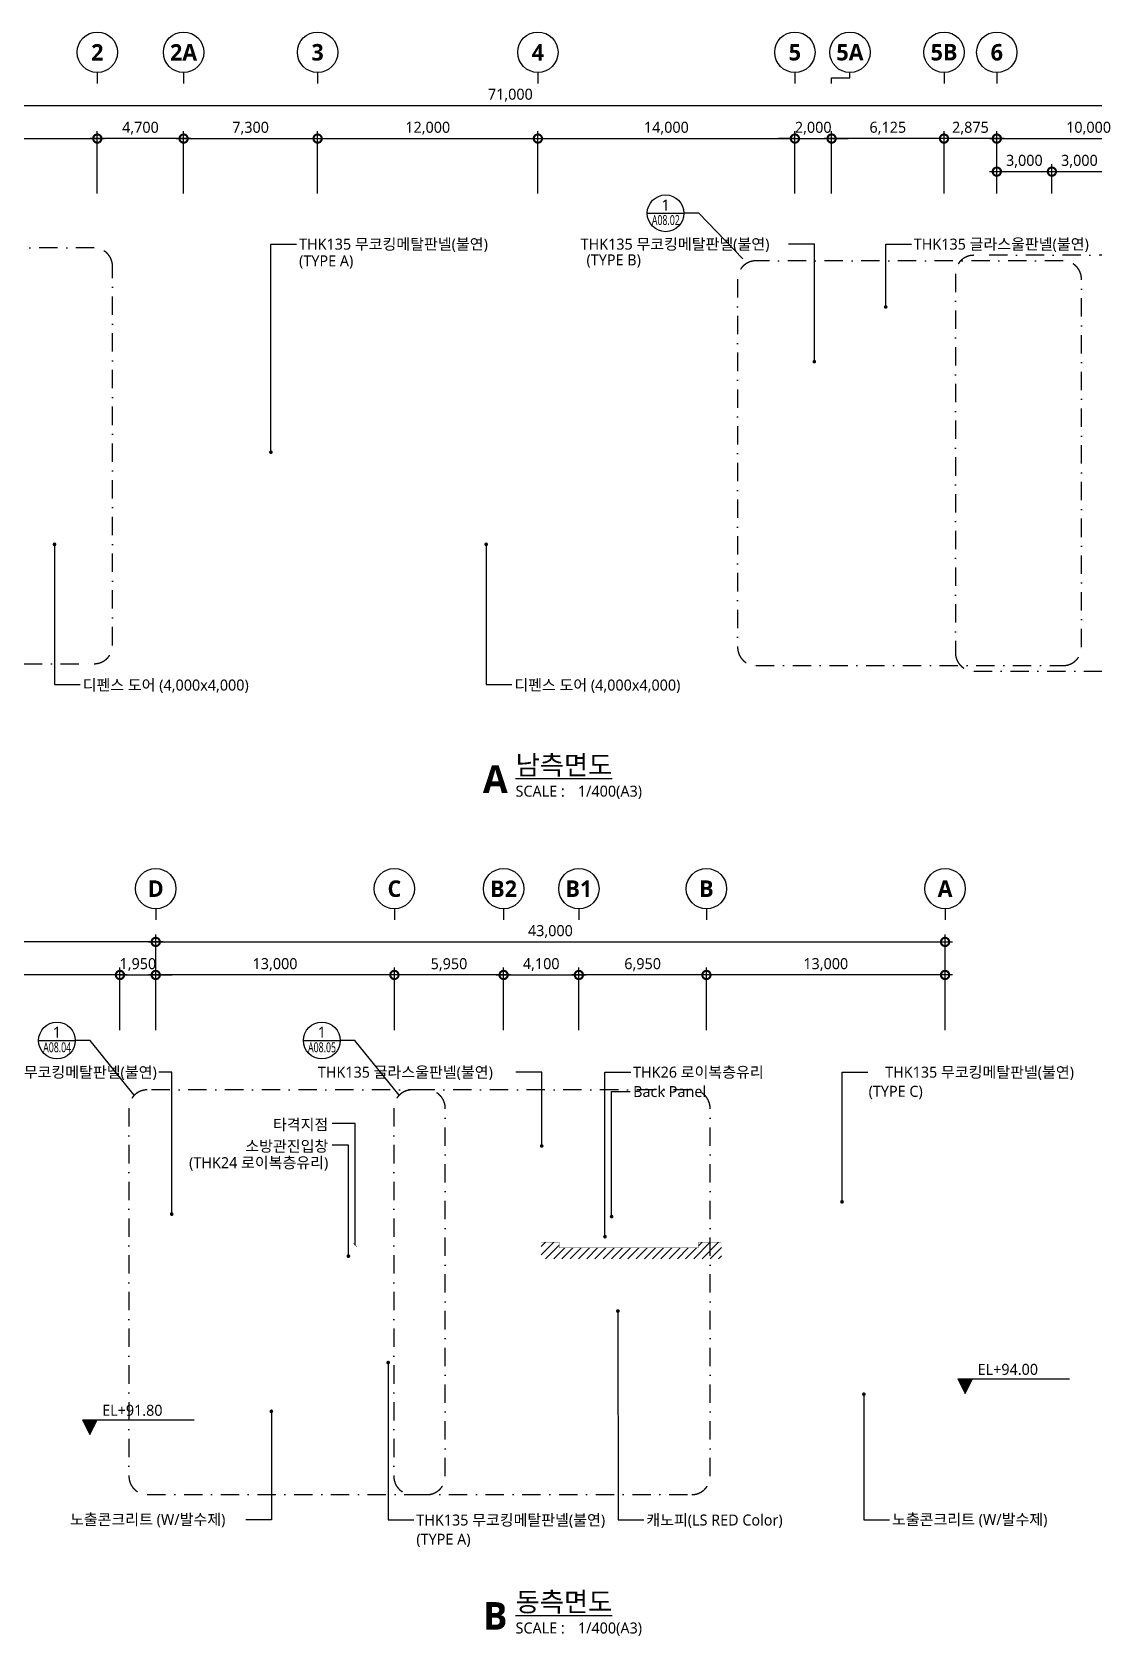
# Model space of a CAD drawing. Header units: millimetres. Extents: x 13413 to 329391, y 5875 to 100395.
# Drawn here: x 49695 to 107541, y 13047 to 100395 of the extents above; entities that cross this region are included whole.
import ezdxf
from ezdxf.enums import TextEntityAlignment as Align

# ---------------------------------------------------------------- set-up
doc = ezdxf.new("R2010")
doc.units = ezdxf.units.MM
doc.header["$LTSCALE"] = 200
doc.linetypes.add('DASHDOT-GAUN', pattern=[10, 5, -2.5, 0, -2.5])
doc.layers.get('DEFPOINTS').update_dxf_attribs({"color": 137})
for name, color, linetype in [('DIM', 7, 'Continuous'), ('HAT', 8, 'Continuous'), ('SYM', 6, 'Continuous'), ('SYM-BUB', 3, 'Continuous'), ('SYM-LEAD', 6, 'Continuous'), ('SYM-LEVEL', 7, 'Continuous'), ('XR-ELEV$0$TEXT', 3, 'Continuous')]:
    doc.layers.add(name, color=color, linetype=linetype)
doc.styles.add('$0$스타일1', font='malgun.ttf')
doc.styles.add('XR-ELEV$0$스타일1', font='malgun.ttf')
doc.styles.add('맑은고딕B', font='malgunbd.ttf')
doc.styles.add('스타일1', font='malgun.ttf')
doc.dimstyles.new('CJA', dxfattribs={"dimscale": 300, "dimtxt": 2.7, "dimasz": 1, "dimexe": 2, "dimexo": 3, "dimgap": 1, "dimtad": 1, "dimdec": 0, "dimzin": 1, "dimdsep": 46, "dimlunit": 6, "dimtxsty": '$0$스타일1', "dimblk": 'CJDOT', "dimcen": 0.09, "dimdle": 1, "dimclrd": 256, "dimclre": 256, "dimclrt": 3, "dimadec": 0, "dimazin": 0, "dimtfac": 1, "dimtdec": 0, "dimtix": 1, "dimtmove": 2, "dimatfit": 3, "dimldrblk": 'CJDOT', "dimfxl": 1, "dimtolj": 1, "dimtzin": 1, "dimarcsym": 0})
doc.dimstyles.new('DIM-QD 1', dxfattribs={"dimtxt": 3, "dimasz": 1.5, "dimexe": 1, "dimexo": 0, "dimgap": 1, "dimtad": 1, "dimdec": 3, "dimdsep": 46, "dimlunit": 6, "dimtxsty": '$0$스타일1', "dimblk1": 'ARCHTICK', "dimblk2": 'ARCHTICK', "dimsah": 1, "dimcen": 0, "dimclrd": 256, "dimclre": 256, "dimclrt": 3, "dimazin": 2, "dimtfac": 1, "dimtdec": 3, "dimtix": 1, "dimtmove": 2, "dimatfit": 3, "dimldrblk": 'ARCHTICK', "dimfxl": 1, "dimtolj": 1, "dimtzin": 0, "dimarcsym": 0})

# ---------------------------------------------------------------- blocks, each defined once
blk = doc.blocks.new('dwgtitle')
at = {"layer": 'SYM', "color": 3, "style": '스타일1'}
blk.add_text('SCALE :', height=4, dxfattribs=at).set_placement((12.25, -1.4))
for tag, p, height in [('%%UTITLE', (12.25, 6.59), 7), ('1/100', (34.89, -1.4), 4)]:
    blk.add_attdef(tag, p, '', height=height, dxfattribs=at)
at = {"layer": 'SYM', "color": 6, "style": '맑은고딕B'}
blk.add_attdef('A', text='', height=10, dxfattribs=at).set_placement((4.89, 5), align=Align.MIDDLE)
blk = doc.blocks.new('_DotSmall')
at = {"color": 0, "linetype": 'ByBlock', "const_width": 0.5}
blk.add_lwpolyline([(-0.0625, 0, 1), (0.0625, 0, 1)], format="xyb", close=True, dxfattribs=at)
blk = doc.blocks.new('*D12')
at = {"layer": 'DEFPOINTS', "color": 0, "transparency": 16777216}
for p in [(112250, 96395), (41250, 90995), (112250, 90995)]:
    blk.add_point(p, dxfattribs=at)
at = {"layer": 'DIM', "color": 7, "lineweight": -2, "transparency": 16777216}
for p, q in [((40850, 96395), (112650, 96395)), ((41250, 91595), (41250, 96795)), ((112250, 91595), (112250, 96795))]:
    blk.add_line(p, q, dxfattribs=at)
at = {"layer": 'DIM', "color": 7, "lineweight": -2, "transparency": 16777216, "xscale": 900, "yscale": 900, "zscale": 900, "rotation": 180}
blk.add_blockref('_DotSmall', (41250, 96395), dxfattribs=at)
at = {"layer": 'DIM', "color": 7, "lineweight": -2, "transparency": 16777216, "xscale": 900, "yscale": 900, "zscale": 900}
blk.add_blockref('_DotSmall', (112250, 96395), dxfattribs=at)
at = {"layer": 'DIM', "color": 3, "transparency": 16777216, "insert": (75750, 96957), "char_height": 600, "attachment_point": 5, "style": '스타일1'}
blk.add_mtext('\\A1;71,000', dxfattribs=at)
blk = doc.blocks.new('CJDOT')
blk.add_line((-2, 0), (2, 0))
at = {"const_width": 0.5}
blk.add_lwpolyline([(-0.25, 0, 1), (0.25, 0, 1)], format="xyb", close=True, dxfattribs=at)
blk = doc.blocks.new('*D13')
at = {"layer": 'DEFPOINTS', "color": 0, "transparency": 16777216}
for p in [(53250, 94595), (41250, 90995), (53250, 90995)]:
    blk.add_point(p, dxfattribs=at)
at = {"layer": 'DIM', "color": 7, "lineweight": -2, "transparency": 16777216}
for p, q in [((40850, 94595), (53650, 94595)), ((41250, 91595), (41250, 94995)), ((53250, 91595), (53250, 94995))]:
    blk.add_line(p, q, dxfattribs=at)
at = {"layer": 'DIM', "color": 7, "lineweight": -2, "transparency": 16777216, "xscale": 900, "yscale": 900, "zscale": 900, "rotation": 180}
blk.add_blockref('_DotSmall', (41250, 94595), dxfattribs=at)
at = {"layer": 'DIM', "color": 7, "lineweight": -2, "transparency": 16777216, "xscale": 900, "yscale": 900, "zscale": 900}
blk.add_blockref('_DotSmall', (53250, 94595), dxfattribs=at)
at = {"layer": 'DIM', "color": 3, "transparency": 16777216, "insert": (47250, 95157), "char_height": 600, "attachment_point": 5, "style": '스타일1'}
blk.add_mtext('\\A1;12,000', dxfattribs=at)
blk = doc.blocks.new('*D14')
at = {"layer": 'DEFPOINTS', "color": 0, "transparency": 16777216}
for p in [(65250, 94595), (57950, 90995), (65250, 90995)]:
    blk.add_point(p, dxfattribs=at)
at = {"layer": 'DIM', "color": 7, "lineweight": -2, "transparency": 16777216}
for p, q in [((57550, 94595), (65650, 94595)), ((57950, 91595), (57950, 94995)), ((65250, 91595), (65250, 94995))]:
    blk.add_line(p, q, dxfattribs=at)
at = {"layer": 'DIM', "color": 7, "lineweight": -2, "transparency": 16777216, "xscale": 900, "yscale": 900, "zscale": 900, "rotation": 180}
blk.add_blockref('_DotSmall', (57950, 94595), dxfattribs=at)
at = {"layer": 'DIM', "color": 7, "lineweight": -2, "transparency": 16777216, "xscale": 900, "yscale": 900, "zscale": 900}
blk.add_blockref('_DotSmall', (65250, 94595), dxfattribs=at)
at = {"layer": 'DIM', "color": 3, "transparency": 16777216, "insert": (61600, 95155), "char_height": 600, "attachment_point": 5, "style": '스타일1'}
blk.add_mtext('\\A1;7,300', dxfattribs=at)
blk = doc.blocks.new('*D15')
at = {"layer": 'DEFPOINTS', "color": 0, "transparency": 16777216}
for p in [(77250, 94595), (65250, 90995), (77250, 90995)]:
    blk.add_point(p, dxfattribs=at)
at = {"layer": 'DIM', "color": 7, "lineweight": -2, "transparency": 16777216}
for p, q in [((64850, 94595), (77650, 94595)), ((65250, 91595), (65250, 94995)), ((77250, 91595), (77250, 94995))]:
    blk.add_line(p, q, dxfattribs=at)
at = {"layer": 'DIM', "color": 7, "lineweight": -2, "transparency": 16777216, "xscale": 900, "yscale": 900, "zscale": 900, "rotation": 180}
blk.add_blockref('_DotSmall', (65250, 94595), dxfattribs=at)
at = {"layer": 'DIM', "color": 7, "lineweight": -2, "transparency": 16777216, "xscale": 900, "yscale": 900, "zscale": 900}
blk.add_blockref('_DotSmall', (77250, 94595), dxfattribs=at)
at = {"layer": 'DIM', "color": 3, "transparency": 16777216, "insert": (71250, 95157), "char_height": 600, "attachment_point": 5, "style": '스타일1'}
blk.add_mtext('\\A1;12,000', dxfattribs=at)
blk = doc.blocks.new('*D16')
at = {"layer": 'DEFPOINTS', "color": 0, "transparency": 16777216}
for p in [(112250, 94595), (102250, 90995), (112250, 90995)]:
    blk.add_point(p, dxfattribs=at)
at = {"layer": 'DIM', "color": 7, "lineweight": -2, "transparency": 16777216}
for p, q in [((101850, 94595), (112650, 94595)), ((102250, 91595), (102250, 94995)), ((112250, 91595), (112250, 94995))]:
    blk.add_line(p, q, dxfattribs=at)
at = {"layer": 'DIM', "color": 7, "lineweight": -2, "transparency": 16777216, "xscale": 900, "yscale": 900, "zscale": 900, "rotation": 180}
blk.add_blockref('_DotSmall', (102250, 94595), dxfattribs=at)
at = {"layer": 'DIM', "color": 7, "lineweight": -2, "transparency": 16777216, "xscale": 900, "yscale": 900, "zscale": 900}
blk.add_blockref('_DotSmall', (112250, 94595), dxfattribs=at)
at = {"layer": 'DIM', "color": 3, "transparency": 16777216, "insert": (107250, 95157), "char_height": 600, "attachment_point": 5, "style": '스타일1'}
blk.add_mtext('\\A1;10,000', dxfattribs=at)
blk = doc.blocks.new('*D17')
at = {"layer": 'DEFPOINTS', "color": 0, "transparency": 16777216}
for p in [(91250, 94595), (77250, 90995), (91250, 90995)]:
    blk.add_point(p, dxfattribs=at)
at = {"layer": 'DIM', "color": 7, "lineweight": -2, "transparency": 16777216}
for p, q in [((76850, 94595), (91650, 94595)), ((77250, 91595), (77250, 94995)), ((91250, 91595), (91250, 94995))]:
    blk.add_line(p, q, dxfattribs=at)
at = {"layer": 'DIM', "color": 7, "lineweight": -2, "transparency": 16777216, "xscale": 900, "yscale": 900, "zscale": 900, "rotation": 180}
blk.add_blockref('_DotSmall', (77250, 94595), dxfattribs=at)
at = {"layer": 'DIM', "color": 7, "lineweight": -2, "transparency": 16777216, "xscale": 900, "yscale": 900, "zscale": 900}
blk.add_blockref('_DotSmall', (91250, 94595), dxfattribs=at)
at = {"layer": 'DIM', "color": 3, "transparency": 16777216, "insert": (84250, 95157), "char_height": 600, "attachment_point": 5, "style": '스타일1'}
blk.add_mtext('\\A1;14,000', dxfattribs=at)
blk = doc.blocks.new('NEW_BUB')
at = {"layer": 'SYM-BUB', "color": 6}
blk.add_line((0, 3), (0, 0), dxfattribs=at)
blk.add_circle((0, 8.5), 5.5, dxfattribs=at)
at = {"layer": 'SYM-BUB', "color": 3, "style": '맑은고딕B'}
blk.add_attdef('X', text='', height=4.5, dxfattribs=at).set_placement((0, 8.5), align=Align.MIDDLE)
blk = doc.blocks.new('*D22')
at = {"layer": 'DEFPOINTS', "color": 0, "transparency": 16777216}
for p in [(99432, 50844), (56432, 45444), (99432, 45444)]:
    blk.add_point(p, dxfattribs=at)
at = {"layer": 'DIM', "color": 7, "lineweight": -2, "transparency": 16777216}
for p, q in [((56032, 50844), (99832, 50844)), ((56432, 46044), (56432, 51244)), ((99432, 46044), (99432, 51244))]:
    blk.add_line(p, q, dxfattribs=at)
at = {"layer": 'DIM', "color": 7, "lineweight": -2, "transparency": 16777216, "xscale": 900, "yscale": 900, "zscale": 900, "rotation": 180}
blk.add_blockref('_DotSmall', (56432, 50844), dxfattribs=at)
at = {"layer": 'DIM', "color": 7, "lineweight": -2, "transparency": 16777216, "xscale": 900, "yscale": 900, "zscale": 900}
blk.add_blockref('_DotSmall', (99432, 50844), dxfattribs=at)
at = {"layer": 'DIM', "color": 3, "transparency": 16777216, "insert": (77932, 51404), "char_height": 600, "attachment_point": 5, "style": '$0$스타일1'}
blk.add_mtext('\\A1;43,000', dxfattribs=at)
blk = doc.blocks.new('*D23')
at = {"layer": 'DEFPOINTS', "color": 0, "transparency": 16777216}
for p in [(86432, 49044), (86432, 45444), (99432, 45444)]:
    blk.add_point(p, dxfattribs=at)
at = {"layer": 'DIM', "color": 7, "lineweight": -2, "transparency": 16777216}
for p, q in [((99832, 49044), (86032, 49044)), ((86432, 46044), (86432, 49444)), ((99432, 46044), (99432, 49444))]:
    blk.add_line(p, q, dxfattribs=at)
at = {"layer": 'DIM', "color": 7, "lineweight": -2, "transparency": 16777216, "xscale": 900, "yscale": 900, "zscale": 900, "rotation": 180}
blk.add_blockref('_DotSmall', (86432, 49044), dxfattribs=at)
at = {"layer": 'DIM', "color": 7, "lineweight": -2, "transparency": 16777216, "xscale": 900, "yscale": 900, "zscale": 900}
blk.add_blockref('_DotSmall', (99432, 49044), dxfattribs=at)
at = {"layer": 'DIM', "color": 3, "transparency": 16777216, "insert": (92932, 49606), "char_height": 600, "attachment_point": 5, "style": '$0$스타일1'}
blk.add_mtext('\\A1;13,000', dxfattribs=at)
blk = doc.blocks.new('*D24')
at = {"layer": 'DEFPOINTS', "color": 0, "transparency": 16777216}
for p in [(69432, 49044), (69432, 45444), (75382, 45444)]:
    blk.add_point(p, dxfattribs=at)
at = {"layer": 'DIM', "color": 7, "lineweight": -2, "transparency": 16777216}
for p, q in [((75782, 49044), (69032, 49044)), ((69432, 46044), (69432, 49444)), ((75382, 46044), (75382, 49444))]:
    blk.add_line(p, q, dxfattribs=at)
at = {"layer": 'DIM', "color": 7, "lineweight": -2, "transparency": 16777216, "xscale": 900, "yscale": 900, "zscale": 900, "rotation": 180}
blk.add_blockref('_DotSmall', (69432, 49044), dxfattribs=at)
at = {"layer": 'DIM', "color": 7, "lineweight": -2, "transparency": 16777216, "xscale": 900, "yscale": 900, "zscale": 900}
blk.add_blockref('_DotSmall', (75382, 49044), dxfattribs=at)
at = {"layer": 'DIM', "color": 3, "transparency": 16777216, "insert": (72407, 49604), "char_height": 600, "attachment_point": 5, "style": '$0$스타일1'}
blk.add_mtext('\\A1;5,950', dxfattribs=at)
blk = doc.blocks.new('*D25')
at = {"layer": 'DEFPOINTS', "color": 0, "transparency": 16777216}
for p in [(56432, 49044), (56432, 45444), (69432, 45444)]:
    blk.add_point(p, dxfattribs=at)
at = {"layer": 'DIM', "color": 7, "lineweight": -2, "transparency": 16777216}
for p, q in [((69832, 49044), (56032, 49044)), ((56432, 46044), (56432, 49444)), ((69432, 46044), (69432, 49444))]:
    blk.add_line(p, q, dxfattribs=at)
at = {"layer": 'DIM', "color": 7, "lineweight": -2, "transparency": 16777216, "xscale": 900, "yscale": 900, "zscale": 900, "rotation": 180}
blk.add_blockref('_DotSmall', (56432, 49044), dxfattribs=at)
at = {"layer": 'DIM', "color": 7, "lineweight": -2, "transparency": 16777216, "xscale": 900, "yscale": 900, "zscale": 900}
blk.add_blockref('_DotSmall', (69432, 49044), dxfattribs=at)
at = {"layer": 'DIM', "color": 3, "transparency": 16777216, "insert": (62932, 49606), "char_height": 600, "attachment_point": 5, "style": '$0$스타일1'}
blk.add_mtext('\\A1;13,000', dxfattribs=at)
blk = doc.blocks.new('_ARCHTICK')
at = {"color": 0, "linetype": 'ByBlock', "const_width": 0.15}
blk.add_lwpolyline([(-0.5, -0.5), (0.5, 0.5)], dxfattribs=at)
blk = doc.blocks.new('LEVEL2')
at = {"layer": 'SYM-LEVEL'}
blk.add_hatch(color=6, dxfattribs=at).paths.add_polyline_path([(2, 4), (-2, 4), (0, 0)])
at = {"layer": 'SYM-LEVEL', "color": 6}
for p, q in [((-2, 4), (6.35, 4)), ((-2, 4), (0, 0)), ((0, 0), (2, 4)), ((5.68, 4), (28.41, 4))]:
    blk.add_line(p, q, dxfattribs=at)
at = {"layer": 'SYM-LEVEL', "color": 3, "style": '스타일1'}
for tag, p in [('1층-바닥마감', (3.37, 5.11)), ('EL-+100', (3.37, 0.07))]:
    blk.add_attdef(tag, p, '', height=3, dxfattribs=at)
blk = doc.blocks.new('*D60')
at = {"layer": 'DEFPOINTS', "color": 0, "transparency": 16777216}
for p in [(27432, 50844), (27432, 45444), (56432, 45444)]:
    blk.add_point(p, dxfattribs=at)
at = {"layer": 'DIM', "color": 7, "lineweight": -2, "transparency": 16777216}
for p, q in [((56832, 50844), (27032, 50844)), ((27432, 46044), (27432, 51244)), ((56432, 46044), (56432, 51244))]:
    blk.add_line(p, q, dxfattribs=at)
at = {"layer": 'DIM', "color": 7, "lineweight": -2, "transparency": 16777216, "xscale": 900, "yscale": 900, "zscale": 900, "rotation": 180}
blk.add_blockref('_DotSmall', (27432, 50844), dxfattribs=at)
at = {"layer": 'DIM', "color": 7, "lineweight": -2, "transparency": 16777216, "xscale": 900, "yscale": 900, "zscale": 900}
blk.add_blockref('_DotSmall', (56432, 50844), dxfattribs=at)
at = {"layer": 'DIM', "color": 3, "transparency": 16777216, "insert": (41932, 51404), "char_height": 600, "attachment_point": 5, "style": '$0$스타일1'}
blk.add_mtext('\\A1;29,000', dxfattribs=at)
blk = doc.blocks.new('*D61')
at = {"layer": 'DEFPOINTS', "color": 0, "transparency": 16777216}
for p in [(56432, 49044), (54482, 45444), (56432, 45444)]:
    blk.add_point(p, dxfattribs=at)
at = {"layer": 'DIM', "color": 7, "lineweight": -2, "transparency": 16777216}
for p, q in [((54482, 49044), (53582, 49044)), ((54482, 46044), (54482, 49444)), ((54482, 49044), (56432, 49044)), ((56432, 46044), (56432, 49444)), ((56432, 49044), (57332, 49044))]:
    blk.add_line(p, q, dxfattribs=at)
at = {"layer": 'DIM', "color": 7, "lineweight": -2, "transparency": 16777216, "xscale": 900, "yscale": 900, "zscale": 900}
blk.add_blockref('_DotSmall', (54482, 49044), dxfattribs=at)
at = {"layer": 'DIM', "color": 7, "lineweight": -2, "transparency": 16777216, "xscale": 900, "yscale": 900, "zscale": 900, "rotation": 180}
blk.add_blockref('_DotSmall', (56432, 49044), dxfattribs=at)
at = {"layer": 'DIM', "color": 3, "transparency": 16777216, "insert": (55457, 49606), "char_height": 600, "attachment_point": 5, "style": '$0$스타일1'}
blk.add_mtext('\\A1;1,950', dxfattribs=at)
blk = doc.blocks.new('*D62')
at = {"layer": 'DEFPOINTS', "color": 0, "transparency": 16777216}
for p in [(40232, 49044), (40232, 45444), (54482, 45444)]:
    blk.add_point(p, dxfattribs=at)
at = {"layer": 'DIM', "color": 7, "lineweight": -2, "transparency": 16777216}
for p, q in [((54882, 49044), (39832, 49044)), ((40232, 46044), (40232, 49444)), ((54482, 46044), (54482, 49444))]:
    blk.add_line(p, q, dxfattribs=at)
at = {"layer": 'DIM', "color": 7, "lineweight": -2, "transparency": 16777216, "xscale": 900, "yscale": 900, "zscale": 900, "rotation": 180}
blk.add_blockref('_DotSmall', (40232, 49044), dxfattribs=at)
at = {"layer": 'DIM', "color": 7, "lineweight": -2, "transparency": 16777216, "xscale": 900, "yscale": 900, "zscale": 900}
blk.add_blockref('_DotSmall', (54482, 49044), dxfattribs=at)
at = {"layer": 'DIM', "color": 3, "transparency": 16777216, "insert": (47357, 49606), "char_height": 600, "attachment_point": 5, "style": '$0$스타일1'}
blk.add_mtext('\\A1;14,250', dxfattribs=at)
blk = doc.blocks.new('DET1')
at = {"layer": 'SYM', "color": 6}
blk.add_line((0, 0), (10, 0), dxfattribs=at)
blk.add_circle((5, 0), 5, dxfattribs=at)
at = {"layer": 'SYM', "color": 3, "style": '스타일1'}
blk.add_attdef('1', text='', height=3, dxfattribs=at).set_placement((5, 2.25), align=Align.MIDDLE)
at = {"layer": 'SYM', "color": 3, "style": '스타일1', "width": 0.84071}
blk.add_attdef('A2.01', text='', height=2.7, dxfattribs=at).set_placement((1.24, -3.19), (9.23, -3.19), align=Align.FIT)
blk = doc.blocks.new('*D83')
at = {"layer": 'DEFPOINTS', "color": 0, "transparency": 16777216}
for p in [(79482, 49044), (75382, 45444), (79482, 45444)]:
    blk.add_point(p, dxfattribs=at)
at = {"layer": 'DIM', "color": 7, "lineweight": -2, "transparency": 16777216}
for p, q in [((74982, 49044), (79882, 49044)), ((75382, 46044), (75382, 49444)), ((79482, 46044), (79482, 49444))]:
    blk.add_line(p, q, dxfattribs=at)
at = {"layer": 'DIM', "color": 7, "lineweight": -2, "transparency": 16777216, "xscale": 900, "yscale": 900, "zscale": 900, "rotation": 180}
blk.add_blockref('_DotSmall', (75382, 49044), dxfattribs=at)
at = {"layer": 'DIM', "color": 7, "lineweight": -2, "transparency": 16777216, "xscale": 900, "yscale": 900, "zscale": 900}
blk.add_blockref('_DotSmall', (79482, 49044), dxfattribs=at)
at = {"layer": 'DIM', "color": 3, "transparency": 16777216, "insert": (77432, 49606), "char_height": 600, "attachment_point": 5, "style": '$0$스타일1'}
blk.add_mtext('\\A1;4,100', dxfattribs=at)
blk = doc.blocks.new('*D84')
at = {"layer": 'DEFPOINTS', "color": 0, "transparency": 16777216}
for p in [(79482, 49044), (79482, 45444), (86432, 45444)]:
    blk.add_point(p, dxfattribs=at)
at = {"layer": 'DIM', "color": 7, "lineweight": -2, "transparency": 16777216}
for p, q in [((86832, 49044), (79082, 49044)), ((79482, 46044), (79482, 49444)), ((86432, 46044), (86432, 49444))]:
    blk.add_line(p, q, dxfattribs=at)
at = {"layer": 'DIM', "color": 7, "lineweight": -2, "transparency": 16777216, "xscale": 900, "yscale": 900, "zscale": 900, "rotation": 180}
blk.add_blockref('_DotSmall', (79482, 49044), dxfattribs=at)
at = {"layer": 'DIM', "color": 7, "lineweight": -2, "transparency": 16777216, "xscale": 900, "yscale": 900, "zscale": 900}
blk.add_blockref('_DotSmall', (86432, 49044), dxfattribs=at)
at = {"layer": 'DIM', "color": 3, "transparency": 16777216, "insert": (82957, 49604), "char_height": 600, "attachment_point": 5, "style": '$0$스타일1'}
blk.add_mtext('\\A1;6,950', dxfattribs=at)
blk = doc.blocks.new('*D85')
at = {"layer": 'DEFPOINTS', "color": 0, "transparency": 16777216}
for p in [(93250, 94595), (91250, 90995), (93250, 90995)]:
    blk.add_point(p, dxfattribs=at)
at = {"layer": 'DIM', "color": 7, "lineweight": -2, "transparency": 16777216}
for p, q in [((91250, 94595), (90350, 94595)), ((91250, 91595), (91250, 94995)), ((91250, 94595), (93250, 94595)), ((93250, 91595), (93250, 94995)), ((93250, 94595), (94150, 94595))]:
    blk.add_line(p, q, dxfattribs=at)
at = {"layer": 'DIM', "color": 7, "lineweight": -2, "transparency": 16777216, "xscale": 900, "yscale": 900, "zscale": 900}
blk.add_blockref('_DotSmall', (91250, 94595), dxfattribs=at)
at = {"layer": 'DIM', "color": 7, "lineweight": -2, "transparency": 16777216, "xscale": 900, "yscale": 900, "zscale": 900, "rotation": 180}
blk.add_blockref('_DotSmall', (93250, 94595), dxfattribs=at)
at = {"layer": 'DIM', "color": 3, "transparency": 16777216, "insert": (92250, 95155), "char_height": 600, "attachment_point": 5, "style": '스타일1'}
blk.add_mtext('\\A1;2,000', dxfattribs=at)
blk = doc.blocks.new('*D86')
at = {"layer": 'DEFPOINTS', "color": 0, "transparency": 16777216}
for p in [(93250, 94595), (93250, 90995), (99375, 90995)]:
    blk.add_point(p, dxfattribs=at)
at = {"layer": 'DIM', "color": 7, "lineweight": -2, "transparency": 16777216}
for p, q in [((99775, 94595), (92850, 94595)), ((93250, 91595), (93250, 94995)), ((99375, 91595), (99375, 94995))]:
    blk.add_line(p, q, dxfattribs=at)
at = {"layer": 'DIM', "color": 7, "lineweight": -2, "transparency": 16777216, "xscale": 900, "yscale": 900, "zscale": 900, "rotation": 180}
blk.add_blockref('_DotSmall', (93250, 94595), dxfattribs=at)
at = {"layer": 'DIM', "color": 7, "lineweight": -2, "transparency": 16777216, "xscale": 900, "yscale": 900, "zscale": 900}
blk.add_blockref('_DotSmall', (99375, 94595), dxfattribs=at)
at = {"layer": 'DIM', "color": 3, "transparency": 16777216, "insert": (96313, 95157), "char_height": 600, "attachment_point": 5, "style": '스타일1'}
blk.add_mtext('\\A1;6,125', dxfattribs=at)
blk = doc.blocks.new('*D87')
at = {"layer": 'DEFPOINTS', "color": 0, "transparency": 16777216}
for p in [(99375, 94595), (99375, 90995), (102250, 90995)]:
    blk.add_point(p, dxfattribs=at)
at = {"layer": 'DIM', "color": 7, "lineweight": -2, "transparency": 16777216}
for p, q in [((102650, 94595), (98975, 94595)), ((99375, 91595), (99375, 94995)), ((102250, 91595), (102250, 94995))]:
    blk.add_line(p, q, dxfattribs=at)
at = {"layer": 'DIM', "color": 7, "lineweight": -2, "transparency": 16777216, "xscale": 900, "yscale": 900, "zscale": 900, "rotation": 180}
blk.add_blockref('_DotSmall', (99375, 94595), dxfattribs=at)
at = {"layer": 'DIM', "color": 7, "lineweight": -2, "transparency": 16777216, "xscale": 900, "yscale": 900, "zscale": 900}
blk.add_blockref('_DotSmall', (102250, 94595), dxfattribs=at)
at = {"layer": 'DIM', "color": 3, "transparency": 16777216, "insert": (100813, 95155), "char_height": 600, "attachment_point": 5, "style": '스타일1'}
blk.add_mtext('\\A1;2,875', dxfattribs=at)
blk = doc.blocks.new('*D88')
at = {"layer": 'DEFPOINTS', "color": 0, "transparency": 16777216}
for p in [(53250, 94595), (53250, 90995), (57950, 90995)]:
    blk.add_point(p, dxfattribs=at)
at = {"layer": 'DIM', "color": 7, "lineweight": -2, "transparency": 16777216}
for p, q in [((58350, 94595), (52850, 94595)), ((53250, 91595), (53250, 94995)), ((57950, 91595), (57950, 94995))]:
    blk.add_line(p, q, dxfattribs=at)
at = {"layer": 'DIM', "color": 7, "lineweight": -2, "transparency": 16777216, "xscale": 900, "yscale": 900, "zscale": 900, "rotation": 180}
blk.add_blockref('_DotSmall', (53250, 94595), dxfattribs=at)
at = {"layer": 'DIM', "color": 7, "lineweight": -2, "transparency": 16777216, "xscale": 900, "yscale": 900, "zscale": 900}
blk.add_blockref('_DotSmall', (57950, 94595), dxfattribs=at)
at = {"layer": 'DIM', "color": 3, "transparency": 16777216, "insert": (55600, 95155), "char_height": 600, "attachment_point": 5, "style": '스타일1'}
blk.add_mtext('\\A1;4,700', dxfattribs=at)
blk = doc.blocks.new('*D95')
at = {"layer": 'DEFPOINTS', "color": 0, "transparency": 16777216}
for p in [(108250, 92795), (105250, 90995), (108250, 90995)]:
    blk.add_point(p, dxfattribs=at)
at = {"layer": 'DIM', "color": 7, "lineweight": -2, "transparency": 16777216}
for p, q in [((104850, 92795), (108650, 92795)), ((105250, 91595), (105250, 93195)), ((108250, 91595), (108250, 93195))]:
    blk.add_line(p, q, dxfattribs=at)
at = {"layer": 'DIM', "color": 7, "lineweight": -2, "transparency": 16777216, "xscale": 900, "yscale": 900, "zscale": 900, "rotation": 180}
blk.add_blockref('_DotSmall', (105250, 92795), dxfattribs=at)
at = {"layer": 'DIM', "color": 7, "lineweight": -2, "transparency": 16777216, "xscale": 900, "yscale": 900, "zscale": 900}
blk.add_blockref('_DotSmall', (108250, 92795), dxfattribs=at)
at = {"layer": 'DIM', "color": 3, "transparency": 16777216, "insert": (106750, 93355), "char_height": 600, "attachment_point": 5, "style": '스타일1'}
blk.add_mtext('\\A1;3,000', dxfattribs=at)
blk = doc.blocks.new('*D96')
at = {"layer": 'DEFPOINTS', "color": 0, "transparency": 16777216}
for p in [(105250, 92795), (102250, 90995), (105250, 90995)]:
    blk.add_point(p, dxfattribs=at)
at = {"layer": 'DIM', "color": 7, "lineweight": -2, "transparency": 16777216}
for p, q in [((101850, 92795), (105650, 92795)), ((102250, 91595), (102250, 93195)), ((105250, 91595), (105250, 93195))]:
    blk.add_line(p, q, dxfattribs=at)
at = {"layer": 'DIM', "color": 7, "lineweight": -2, "transparency": 16777216, "xscale": 900, "yscale": 900, "zscale": 900, "rotation": 180}
blk.add_blockref('_DotSmall', (102250, 92795), dxfattribs=at)
at = {"layer": 'DIM', "color": 7, "lineweight": -2, "transparency": 16777216, "xscale": 900, "yscale": 900, "zscale": 900}
blk.add_blockref('_DotSmall', (105250, 92795), dxfattribs=at)
at = {"layer": 'DIM', "color": 3, "transparency": 16777216, "insert": (103750, 93355), "char_height": 600, "attachment_point": 5, "style": '스타일1'}
blk.add_mtext('\\A1;3,000', dxfattribs=at)

msp = doc.modelspace()

# ---------------------------------------------------------------- hatches: boundary and pattern name
at = {"layer": 'HAT'}
h = msp.add_hatch(dxfattribs=at)
h.set_pattern_fill('ANSI31', color=256, scale=100)
h.set_pattern_definition([(45, (0, 53813.8), (-224.5064, 224.5064), [])])
h.paths.add_polyline_path([(87247.5, 34489.3), (85997.3, 34489.3), (85997.3, 34189.3), (78402.3, 34189.3), (78402.3, 34489.3), (77432.3, 34489.3), (77432.3, 33592.5), (87247.5, 33592.5)])

# ---------------------------------------------------------------- linework, layer by layer
at = {"const_width": 20}
msp.add_lwpolyline([(77432.3, 34489.3), (78402.3, 34489.3), (78402.3, 34189.3), (85997.3, 34189.3), (85997.3, 34489.3), (87247.5, 34489.3)], dxfattribs=at)
at = {"layer": 'SYM', "color": 6}
for points in [[(88422.8, 88043.4), (86009.4, 90524.8), (85209.4, 90524.8)], [(55264.8, 42492.1), (52851.5, 45473.5), (52051.5, 45473.5)], [(69692.9, 42492.1), (67279.6, 45473.5), (66479.6, 45473.5)]]:
    msp.add_lwpolyline(points, dxfattribs=at)
at = {"layer": 'SYM', "color": 3, "linetype": 'DASHDOT-GAUN'}
for points in [[(41246.8, 65994.9), (53080.2, 65994.9, 0.4142136), (54080.2, 66994.9), (54080.2, 87636.3, 0.4142136), (53080.2, 88636.3), (41246.8, 88636.3, 0.4142136), (40246.8, 87636.3), (40246.8, 66994.9, 0.4142136)], [(100993.4, 65594.9), (116826.8, 65594.9, 0.4142136), (117826.8, 66594.9), (117826.8, 87236.3, 0.4142136), (116826.8, 88236.3), (100993.4, 88236.3, 0.4142136), (99993.4, 87236.3), (99993.4, 66594.9, 0.4142136)], [(89129.9, 65894.9), (105863.3, 65894.9, 0.4142136), (106863.3, 66894.9), (106863.3, 86936.3, 0.4142136), (105863.3, 87936.3), (89129.9, 87936.3, 0.4142136), (88129.9, 86936.3), (88129.9, 66894.9, 0.4142136)], [(55971.9, 20743.6), (71205.3, 20743.6, 0.4142136), (72205.3, 21743.6), (72205.3, 41785, 0.4142136), (71205.3, 42785), (55971.9, 42785, 0.4142136), (54971.9, 41785), (54971.9, 21743.6, 0.4142136)], [(70400, 20743.6), (85633.4, 20743.6, 0.4142136), (86633.4, 21743.6), (86633.4, 41785, 0.4142136), (85633.4, 42785), (70400, 42785, 0.4142136), (69400, 41785), (69400, 21743.6, 0.4142136)]]:
    msp.add_lwpolyline(points, format="xyb", close=True, dxfattribs=at)
at = {"layer": 'SYM-BUB', "color": 6}
msp.add_lwpolyline([(93250, 97594.9), (93250, 97894.9), (94250, 97894.9), (94250, 98194.9)], dxfattribs=at)
msp.add_circle((94250, 99294.9), 1100, dxfattribs=at)

# ---------------------------------------------------------------- block references
ref = msp.add_blockref('DET1', (83209.4, 90524.8), dxfattribs=dict(xscale=200.0000000000001, yscale=200.0000000000001, zscale=200.0000000000001))
ref.add_attrib('A2.01', 'A08.02', dxfattribs={"layer": 'SYM', "color": 3, "height": 540, "style": '스타일1', "width": 0.658498}).set_placement((83458.3, 89886.8), (84982.1, 89886.8), align=Align.FIT)
ref.add_attrib('1', '1', dxfattribs={"layer": 'SYM', "color": 3, "height": 600, "style": '스타일1'}).set_placement((84209.4, 90974.8), align=Align.MIDDLE)
ref = msp.add_blockref('DET1', (50051.5, 45473.5), dxfattribs=dict(xscale=200.0000000000001, yscale=200.0000000000001, zscale=200.0000000000001))
ref.add_attrib('A2.01', 'A08.04', dxfattribs={"layer": 'SYM', "color": 3, "height": 540, "style": '스타일1', "width": 0.658498}).set_placement((50300.3, 44835.5), (51824.1, 44835.5), align=Align.FIT)
ref.add_attrib('1', '1', dxfattribs={"layer": 'SYM', "color": 3, "height": 600, "style": '스타일1'}).set_placement((51051.5, 45923.5), align=Align.MIDDLE)
ref = msp.add_blockref('DET1', (64479.6, 45473.5), dxfattribs=dict(xscale=200.0000000000001, yscale=200.0000000000001, zscale=200.0000000000001))
ref.add_attrib('A2.01', 'A08.05', dxfattribs={"layer": 'SYM', "color": 3, "height": 540, "style": '스타일1', "width": 0.658498}).set_placement((64728.5, 44835.5), (66252.3, 44835.5), align=Align.FIT)
ref.add_attrib('1', '1', dxfattribs={"layer": 'SYM', "color": 3, "height": 600, "style": '스타일1'}).set_placement((65479.6, 45923.5), align=Align.MIDDLE)
at = {"layer": 'SYM', "xscale": 150, "yscale": 150, "zscale": 150}
for p, values in [((74197.4, 58964), {'%%UTITLE': '%%u남측면도', '1/100': '1/400(A3)', 'A': 'A'}), ((74197.4, 13389.3), {'%%UTITLE': '%%u동측면도', '1/100': '1/400(A3)', 'A': 'B'})]:
    msp.add_blockref('dwgtitle', p, dxfattribs=at).add_auto_attribs(values)
at = {"layer": 'SYM-BUB', "xscale": 200.0000000000001, "yscale": 200.0000000000001, "zscale": 200.0000000000001}
for p, values in [((53250, 97594.9), {'X': '2'}), ((57950, 97594.9), {'X': '2A'}), ((65250, 97594.9), {'X': '3'}), ((77250, 97594.9), {'X': '4'}), ((91250, 97594.9), {'X': '5'}), ((99375, 97594.9), {'X': '5B'}), ((102250, 97594.9), {'X': '6'}), ((56432.3, 52043.6), {'X': 'D'}), ((69432.3, 52043.6), {'X': 'C'}), ((75382.3, 52043.6), {'X': 'B2'}), ((79482.3, 52043.6), {'X': 'B1'}), ((86432.3, 52043.6), {'X': 'B'}), ((99432.3, 52043.6), {'X': 'A'})]:
    msp.add_blockref('NEW_BUB', p, dxfattribs=at).add_auto_attribs(values)
at = {"layer": 'SYM-LEVEL'}
ref = msp.add_blockref('LEVEL2', (100532.4, 26243.6), dxfattribs=dict(at, xscale=200.000000000167, yscale=200.000000000167, zscale=200.000000000167))
ref.add_attrib('1층-바닥마감', 'EL+94.00', (101206.6, 27264.7), dxfattribs={"color": 3, "height": 600, "style": '스타일1'})
ref = msp.add_blockref('LEVEL2', (52839.4, 24013.6), dxfattribs=dict(at, xscale=200.000000000167, yscale=200.000000000167, zscale=200.000000000167))
ref.add_attrib('1층-바닥마감', 'EL+91.80', (53513.7, 25034.7), dxfattribs={"color": 3, "height": 600, "style": '스타일1'})

# ---------------------------------------------------------------- texts
at = {"layer": 'SYM-BUB', "color": 3, "style": '맑은고딕B'}
msp.add_attdef('5A', text='X', height=900, dxfattribs=at).set_placement((94250, 99294.9), align=Align.MIDDLE)
at = {"layer": 'XR-ELEV$0$TEXT', "color": 3, "style": 'XR-ELEV$0$스타일1'}
for s, p in [('THK135 무코킹메탈판넬(불연)', (64239.7, 88546.8, 1)), ('THK135 무코킹메탈판넬(불연)', (79577.8, 88546.8, 1)), ('THK135 글라스울판넬(불연)', (97729.3, 88546.8, 1)), ('(TYPE A)', (64239.7, 87633.9, 1)), ('(TYPE B)', (79898.4, 87689.4, 1)), ('디펜스 도어 (4,000x4,000)', (52451.2, 64531.6)), ('디펜스 도어 (4,000x4,000)', (75965.7, 64531.6)), ('THK26 로이복층유리', (82437.8, 43451.3, 1)), ('Back Panel', (82437.8, 42396.1, 1)), ('(TYPE C)', (95266, 42407.5, 1)), ('노출콘크리트 (W/발수제)', (51761.4, 19088.9)), ('THK135 무코킹메탈판넬(불연)', (70627.8, 19059.5)), ('캐노피(LS RED Color)', (83157.3, 19059.5)), ('노출콘크리트 (W/발수제)', (96541.6, 19088.9)), ('(TYPE A)', (70627.8, 18015.7))]:
    msp.add_text(s, height=600, dxfattribs=at).set_placement(p)
msp.add_text('THK135 무코킹메탈판넬(불연)', height=600, rotation=360, dxfattribs=at).set_placement((56489.5, 43451.3, 1), align=Align.RIGHT)
msp.add_text('THK135 글라스울판넬(불연)', height=600, rotation=360, dxfattribs=at).set_placement((65264.3, 43451.3, 1))
for s, p in [('THK135 무코킹메탈판넬(불연)', (106456, 43451.3, 1)), ('타격지점', (65831.4, 40595.2)), ('소방관진입창', (65831.4, 39420.5, 1)), ('(THK24 로이복층유리)', (65831.4, 38520.5, 1))]:
    msp.add_text(s, height=600, dxfattribs=at).set_placement(p, align=Align.RIGHT)

# ---------------------------------------------------------------- dimensions: what is measured, and where the dimension line sits
at = {"layer": 'DIM'}
dim = msp.add_linear_dim(base=(112250, 96394.9), p1=(41250, 90994.9), p2=(112250, 90994.9), angle=180, dimstyle='CJA', override={"dimscale": 200, "dimtxt": 3, "dimasz": 4.5, "dimtxsty": '스타일1', "dimblk1": 'DotSmall', "dimblk2": 'DotSmall', "dimsah": 1, "dimdle": 2, "dimclrd": 7, "dimclre": 7}, dxfattribs=at)
dim.commit()
dim.dimension.update_dxf_attribs({"geometry": '*D12', "text_midpoint": (75750, 96956.9), "dimtype": 160})
for base, p1, p2, angle, override, picture, middle in [((53250, 94594.9), (41250, 90994.9), (53250, 90994.9), 180, {"dimscale": 200, "dimtxt": 3, "dimasz": 4.5, "dimtxsty": '스타일1', "dimblk1": 'DotSmall', "dimblk2": 'DotSmall', "dimsah": 1, "dimdle": 2, "dimclrd": 7, "dimclre": 7}, '*D13', (47250, 95156.9)), ((53250, 94594.9), (57950, 90994.9), (53250, 90994.9), 180, {"dimscale": 200, "dimtxt": 3, "dimasz": 4.5, "dimtxsty": '스타일1', "dimblk1": 'DotSmall', "dimblk2": 'DotSmall', "dimsah": 1, "dimdle": 2, "dimclrd": 7, "dimclre": 7}, '*D88', (55600, 95155.3)), ((77250, 94594.9), (65250, 90994.9), (77250, 90994.9), 180, {"dimscale": 200, "dimtxt": 3, "dimasz": 4.5, "dimtxsty": '스타일1', "dimblk1": 'DotSmall', "dimblk2": 'DotSmall', "dimsah": 1, "dimdle": 2, "dimclrd": 7, "dimclre": 7}, '*D15', (71250, 95156.9)), ((93250, 94594.9), (99375, 90994.9), (93250, 90994.9), 180, {"dimscale": 200, "dimtxt": 3, "dimasz": 4.5, "dimtxsty": '스타일1', "dimblk1": 'DotSmall', "dimblk2": 'DotSmall', "dimsah": 1, "dimdle": 2, "dimclrd": 7, "dimclre": 7}, '*D86', (96312.5, 95156.9)), ((99375, 94594.9), (102250, 90994.9), (99375, 90994.9), 180, {"dimscale": 200, "dimtxt": 3, "dimasz": 4.5, "dimtxsty": '스타일1', "dimblk1": 'DotSmall', "dimblk2": 'DotSmall', "dimsah": 1, "dimdle": 2, "dimclrd": 7, "dimclre": 7}, '*D87', (100812.5, 95155.3)), ((27432.3, 50843.6), (56432.3, 45443.6), (27432.3, 45443.6), 0, {"dimscale": 200, "dimtxt": 3, "dimasz": 4.5, "dimblk1": 'DotSmall', "dimblk2": 'DotSmall', "dimsah": 1, "dimdle": 2, "dimclrd": 7, "dimclre": 7}, '*D60', (41932.3, 51404)), ((99432.3, 50843.6), (56432.3, 45443.6), (99432.3, 45443.6), 180, {"dimscale": 200, "dimtxt": 3, "dimasz": 4.5, "dimblk1": 'DotSmall', "dimblk2": 'DotSmall', "dimsah": 1, "dimdle": 2, "dimclrd": 7, "dimclre": 7}, '*D22', (77932.3, 51404)), ((40232.3, 49043.6), (54482.3, 45443.6), (40232.3, 45443.6), 180, {"dimscale": 200, "dimtxt": 3, "dimasz": 4.5, "dimblk1": 'DotSmall', "dimblk2": 'DotSmall', "dimsah": 1, "dimdle": 2, "dimclrd": 7, "dimclre": 7}, '*D62', (47357.3, 49605.6)), ((56432.3, 49043.6), (54482.3, 45443.6), (56432.3, 45443.6), 0, {"dimscale": 200, "dimtxt": 3, "dimasz": 4.5, "dimblk1": 'DotSmall', "dimblk2": 'DotSmall', "dimsah": 1, "dimdle": 2, "dimclrd": 7, "dimclre": 7}, '*D61', (55457.3, 49605.6)), ((56432.3, 49043.6), (69432.3, 45443.6), (56432.3, 45443.6), 180, {"dimscale": 200, "dimtxt": 3, "dimasz": 4.5, "dimblk1": 'DotSmall', "dimblk2": 'DotSmall', "dimsah": 1, "dimdle": 2, "dimclrd": 7, "dimclre": 7}, '*D25', (62932.3, 49605.6)), ((69432.3, 49043.6), (75382.3, 45443.6), (69432.3, 45443.6), 180, {"dimscale": 200, "dimtxt": 3, "dimasz": 4.5, "dimblk1": 'DotSmall', "dimblk2": 'DotSmall', "dimsah": 1, "dimdle": 2, "dimclrd": 7, "dimclre": 7}, '*D24', (72407.3, 49604)), ((79482.3, 49043.6), (75382.3, 45443.6), (79482.3, 45443.6), 0, {"dimscale": 200, "dimtxt": 3, "dimasz": 4.5, "dimblk1": 'DotSmall', "dimblk2": 'DotSmall', "dimsah": 1, "dimdle": 2, "dimclrd": 7, "dimclre": 7}, '*D83', (77432.3, 49605.6)), ((79482.3, 49043.6), (86432.3, 45443.6), (79482.3, 45443.6), 180, {"dimscale": 200, "dimtxt": 3, "dimasz": 4.5, "dimblk1": 'DotSmall', "dimblk2": 'DotSmall', "dimsah": 1, "dimdle": 2, "dimclrd": 7, "dimclre": 7}, '*D84', (82957.3, 49604))]:
    dim = msp.add_linear_dim(base=base, p1=p1, p2=p2, angle=angle, dimstyle='CJA', override=override, dxfattribs=at)
    dim.commit()
    dim.dimension.update_dxf_attribs({"geometry": picture, "text_midpoint": middle})
for base, p1, p2, override, picture, middle in [((65250, 94594.9), (57950, 90994.9), (65250, 90994.9), {"dimscale": 200, "dimtxt": 3, "dimasz": 4.5, "dimtxsty": '스타일1', "dimblk1": 'DotSmall', "dimblk2": 'DotSmall', "dimsah": 1, "dimdle": 2, "dimclrd": 7, "dimclre": 7}, '*D14', (61600, 95155.3)), ((91250, 94594.9), (77250, 90994.9), (91250, 90994.9), {"dimscale": 200, "dimtxt": 3, "dimasz": 4.5, "dimtxsty": '스타일1', "dimblk1": 'DotSmall', "dimblk2": 'DotSmall', "dimsah": 1, "dimdle": 2, "dimclrd": 7, "dimclre": 7}, '*D17', (84250, 95156.9)), ((93250, 94594.9), (91250, 90994.9), (93250, 90994.9), {"dimscale": 200, "dimtxt": 3, "dimasz": 4.5, "dimtxsty": '스타일1', "dimblk1": 'DotSmall', "dimblk2": 'DotSmall', "dimsah": 1, "dimdle": 2, "dimclrd": 7, "dimclre": 7}, '*D85', (92250, 95155.3)), ((112250, 94594.9), (102250, 90994.9), (112250, 90994.9), {"dimscale": 200, "dimtxt": 3, "dimasz": 4.5, "dimtxsty": '스타일1', "dimblk1": 'DotSmall', "dimblk2": 'DotSmall', "dimsah": 1, "dimdle": 2, "dimclrd": 7, "dimclre": 7}, '*D16', (107250, 95156.9)), ((105250, 92794.9), (102250, 90994.9), (105250, 90994.9), {"dimscale": 200, "dimtxt": 3, "dimasz": 4.5, "dimtxsty": '스타일1', "dimblk1": 'DotSmall', "dimblk2": 'DotSmall', "dimsah": 1, "dimdle": 2, "dimclrd": 7, "dimclre": 7}, '*D96', (103750, 93355.3)), ((108250, 92794.9), (105250, 90994.9), (108250, 90994.9), {"dimscale": 200, "dimtxt": 3, "dimasz": 4.5, "dimtxsty": '스타일1', "dimblk1": 'DotSmall', "dimblk2": 'DotSmall', "dimsah": 1, "dimdle": 2, "dimclrd": 7, "dimclre": 7}, '*D95', (106750, 93355.3)), ((86432.3, 49043.6), (99432.3, 45443.6), (86432.3, 45443.6), {"dimscale": 200, "dimtxt": 3, "dimasz": 4.5, "dimblk1": 'DotSmall', "dimblk2": 'DotSmall', "dimsah": 1, "dimdle": 2, "dimclrd": 7, "dimclre": 7}, '*D23', (92932.3, 49605.6))]:
    dim = msp.add_linear_dim(base=base, p1=p1, p2=p2, dimstyle='CJA', override=override, dxfattribs=at)
    dim.commit()
    dim.dimension.update_dxf_attribs({"geometry": picture, "text_midpoint": middle})

# ---------------------------------------------------------------- leaders
at = {"layer": 'SYM-LEAD'}
for points, override in [([(62707, 77512.8, 1), (62707, 88849.9, 1), (64107, 88849.9, 1)], {"dimscale": 100, "dimasz": 2, "dimtad": 0, "dimclrd": 6, "dimldrblk": 'DOT'}), ([(92309.9, 82445.5, 1), (92309.9, 88849.9, 1), (90909.9, 88849.9, 1)], {"dimscale": 100, "dimasz": 2, "dimtad": 0, "dimclrd": 6, "dimldrblk": 'DOT'}), ([(96196.6, 85422.6, 1), (96196.6, 88849.9, 1), (97596.6, 88849.9, 1)], {"dimscale": 100, "dimasz": 2, "dimtad": 0, "dimclrd": 6, "dimldrblk": 'DOT'}), ([(50918.5, 72498), (50918.5, 64868), (52318.5, 64868)], {"dimscale": 100, "dimasz": 2, "dimtad": 0, "dimclrd": 6, "dimldrblk": 'DOT'}), ([(74433, 72498), (74433, 64868), (75833, 64868)], {"dimscale": 100, "dimasz": 2, "dimtad": 0, "dimclrd": 6, "dimldrblk": 'DOT'}), ([(57301.2, 36019.6, 1), (57301.2, 43754.4, 1), (56601.2, 43754.4, 1)], {"dimscale": 100, "dimasz": 2, "dimtad": 0, "dimclrd": 6, "dimldrblk": 'DOT'}), ([(77456.6, 39730.6, 1), (77456.6, 43754.4, 1), (76056.6, 43754.4, 1)], {"dimscale": 100, "dimasz": 2, "dimtad": 0, "dimclrd": 6, "dimldrblk": 'DOT'}), ([(80905.1, 34790.6, 1), (80905.1, 43754.4, 1), (82305.1, 43754.4, 1)], {"dimscale": 100, "dimasz": 2, "dimtad": 0, "dimclrd": 6, "dimldrblk": 'DOT'}), ([(93818.3, 36688.6, 1), (93818.3, 43754.4, 1), (95218.3, 43754.4, 1)], {"dimscale": 100, "dimasz": 2, "dimtad": 0, "dimclrd": 6, "dimldrblk": 'DOT'}), ([(81268.4, 35884.4, 1), (81268.4, 42699.2, 1), (82275.5, 42699.2, 1)], {"dimscale": 100, "dimasz": 2, "dimtad": 0, "dimclrd": 6, "dimldrblk": 'DOT'}), ([(67302.3, 34335.5), (67302.3, 40949.6), (66039.2, 40949.6)], {"dimscale": 100, "dimasz": 2, "dimtad": 0, "dimclrd": 6}), ([(66926.3, 33730.1, 1), (66926.3, 39774.9, 1), (66039.2, 39774.9, 1)], {"dimscale": 100, "dimasz": 2, "dimtad": 0, "dimclrd": 6, "dimldrblk": 'DOT'}), ([(81608.3, 30742.7, 1), (81624.6, 19362.6, 1), (83024.6, 19362.6, 1)], {"dimscale": 100, "dimasz": 2, "dimtad": 0, "dimclrd": 6, "dimldrblk": 'DOT'}), ([(69095.1, 27932.5, 1), (69095.1, 19362.6, 1), (70495.1, 19362.6, 1)], {"dimscale": 100, "dimasz": 2, "dimtad": 0, "dimclrd": 6, "dimldrblk": 'DOT'}), ([(95008.9, 26209.9, 1), (95008.9, 19362.6, 1), (96408.9, 19362.6, 1)], {"dimscale": 100, "dimasz": 2, "dimtad": 0, "dimclrd": 6, "dimldrblk": 'DOT'}), ([(62732.7, 25279.4, 1), (62732.7, 19362.6, 1), (61332.7, 19362.6, 1)], {"dimscale": 100, "dimasz": 2, "dimtad": 0, "dimclrd": 6, "dimldrblk": 'DOT'})]:
    msp.add_leader(points, dimstyle='DIM-QD 1', override=override, dxfattribs=at)

doc.saveas('drawing.dxf')
